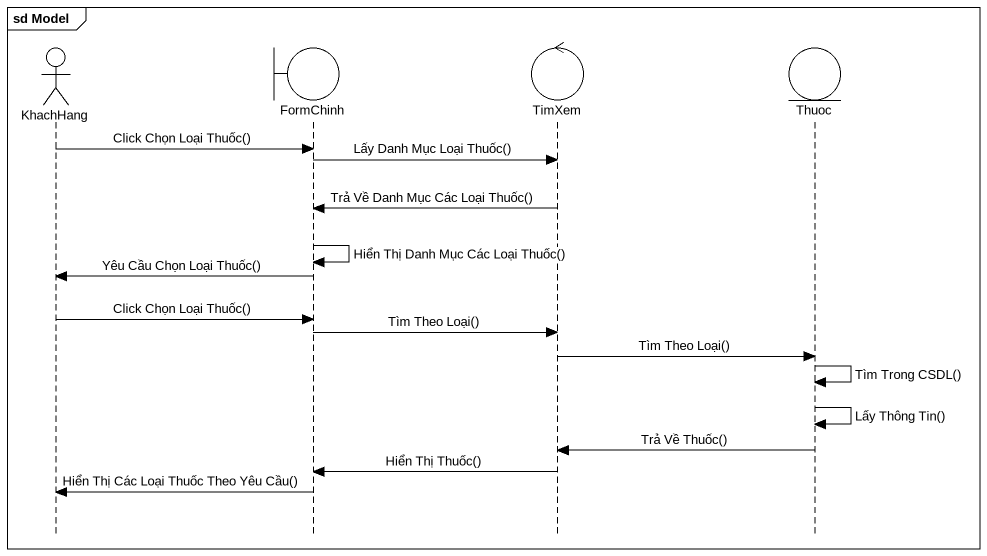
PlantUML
@startuml
mainframe sd Model
hide footbox
actor KhachHang
boundary FormChinh
control TimXem
entity Thuoc

KhachHang -> FormChinh : Click Chọn Loại Thuốc()
FormChinh -> TimXem : Lấy Danh Mục Loại Thuốc()
TimXem -> FormChinh : Trả Về Danh Mục Các Loại Thuốc()
FormChinh -> FormChinh : Hiển Thị Danh Mục Các Loại Thuốc()
FormChinh -> KhachHang : Yêu Cầu Chọn Loại Thuốc()
KhachHang -> FormChinh : Click Chọn Loại Thuốc()
FormChinh -> TimXem : Tìm Theo Loại()
TimXem -> Thuoc : Tìm Theo Loại()
Thuoc -> Thuoc : Tìm Trong CSDL()
Thuoc -> Thuoc : Lấy Thông Tin()
Thuoc -> TimXem : Trả Về Thuốc()
TimXem -> FormChinh : Hiển Thị Thuốc()
FormChinh -> KhachHang : Hiển Thị Các Loại Thuốc Theo Yêu Cầu()
@enduml
